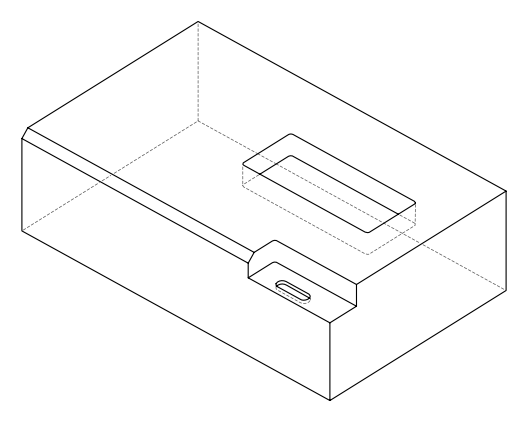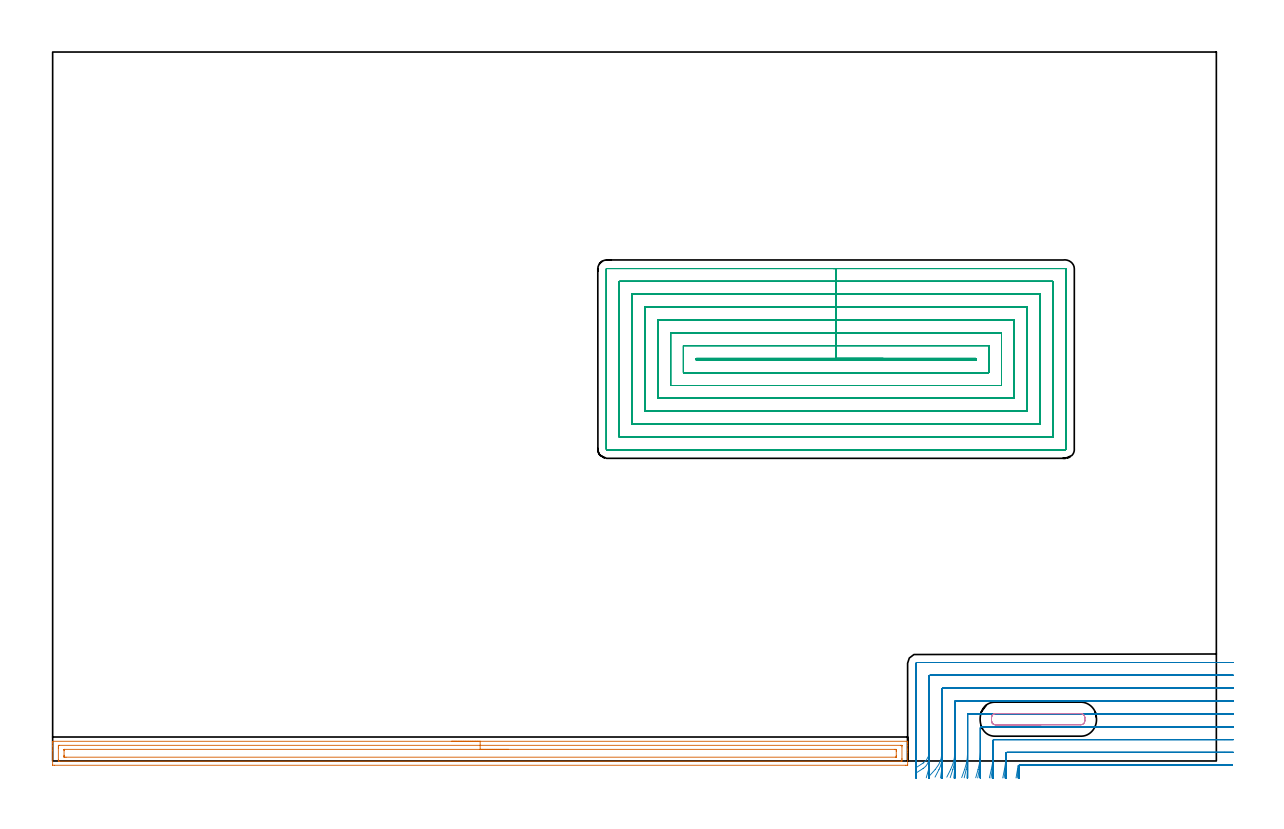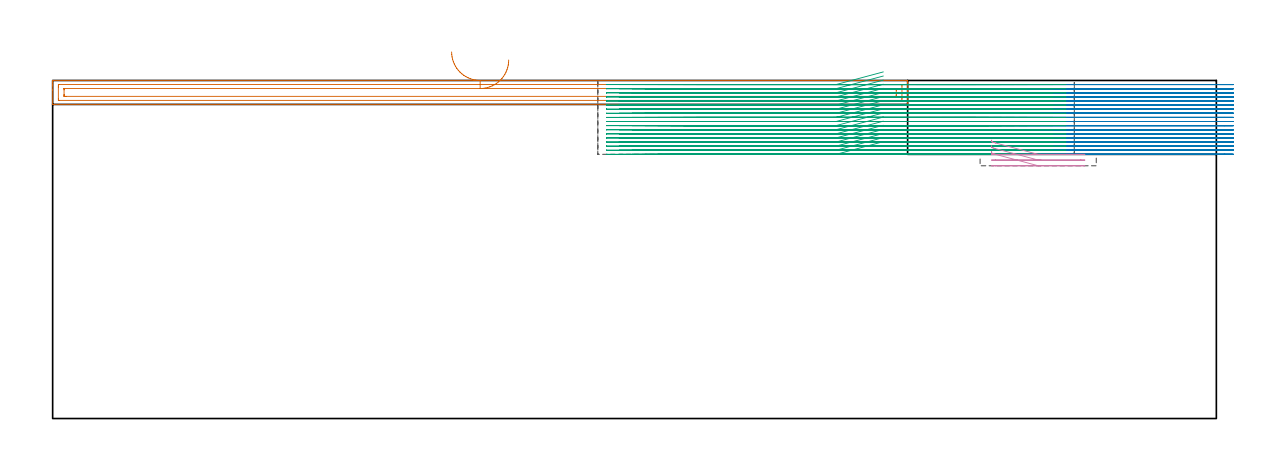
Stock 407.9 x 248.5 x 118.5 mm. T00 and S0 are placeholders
(PLAN: 4 operations, 2 tool changes, 145.3 min)
(1 AREA_MILL | FG_CHAMFER_SURFACE | UGT0205_001 | 7.43 min | 10754 mm3)
(2 MILL_CORNER_NOTCH_RECTANGULAR | CORNER_NOTCH_RECTANGULAR | NXT0201_008 | Follow Part, ap 1.5, ae 75% | 41.67 min | 104862 mm3)
(3 MILL_RECTANGULAR_POCKET | POCKET_RECTANGULAR_STRAIGHT | NXT0201_008 | Follow Part, ap 1.5, ae 75% | 95.49 min | 300422 mm3)
(4 MILL_RECTANGULAR_POCKET_1 | POCKET_RECTANGULAR_STRAIGHT_1 | UGT0201_126 | Follow Part, ap 2, ae 75% | 0.67 min | 1848 mm3)
(TOOL UGT0205_001 | Chamfer Mill 20 x 3 x 45 deg. | D20 FL50 Z2)
(TOOL NXT0201_008 | ENDMILL 6mm [2P460-0600-NA 1630] | D6 FL26 Z6)
(TOOL UGT0201_126 | Carbide End Mill 8.0 | D8 FL15 Z4)
(OP 1 AREA_MILL)
G17 G21 G94 G90
T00 M6
G54
G17 G0 G90 X139.85 Y6.9 S1061 M3
G43 Z128.5 H0
G94 G1 X139.888 Z127.628 F250.
X140.002 Z126.763
X140.191 Z125.912
X140.453 Z125.08
X140.787 Z124.274
X141.19 Z123.5
X141.659 Z122.764
X142.19 Z122.072
X142.779 Z121.429
X143.422 Z120.839
X144.114 Z120.308
X144.85 Z119.84
X145.624 Z119.437
X146.43 Z119.103
X147.262 Z118.841
X148.114 Z118.652
X148.978 Z118.538
X149.85 Z118.5
X299.526
X299.69 Y6.897 Z118.488
X299.694 Y6.833 Z118.425
X299.7 Y6.412 Z118.011
Y6.08 Z117.679
Y5.381 Z116.977
Y4.139 Z115.736
Y3.594 Z115.188
Y2.972 Z114.568
X299.699 Y-1.496 Z110.102
X299.698 Y-1.497 Z110.101
X299.079 Y-1.5 Z110.1
X0.621
X0.002 Y-1.497 Z110.101
X0.001 Y-1.496 Z110.102
X0. Y3.594 Z115.188
Y5.032 Z116.629
Y5.381 Z116.977
Y6.08 Z117.679
Y6.412 Z118.012
X0.007 Y6.833 Z118.425
X0.01 Y6.897 Z118.488
X0.175 Y6.9 Z118.5
X149.85
Y5.486 Z117.086
X297.292 Y5.485 Z117.085
X297.396 Y5.484 Z117.084
X297.603 Y5.479 Z117.079
X297.691 Y5.47 Z117.07
X297.695 Y5.44 Z117.04
X297.698 Y5.381 Z116.981
X297.7 Y4.973 Z116.573
Y0.912 Z112.512
X297.699 Y0.504 Z112.104
X297.693 Y0.019 Z111.619
X297.69 Y-0.077 Z111.523
X297.5 Y-0.083 Z111.517
X297.395 Y-0.085 Z111.515
X2.408
X2.304 Y-0.084 Z111.516
X2.097 Y-0.079 Z111.521
X2.009 Y-0.07 Z111.53
X2.005 Y-0.039 Z111.561
X2.002 Y0.019 Z111.619
X2. Y0.427 Z112.027
Y4.488 Z116.088
X2.001 Y4.896 Z116.496
X2.007 Y5.381 Z116.981
X2.01 Y5.477 Z117.077
X2.2 Y5.483 Z117.083
X2.305 Y5.485 Z117.085
X149.85 Y5.486 Z117.086
Y4.071 Z115.671
X295.027
X295.504 Y4.069 Z115.669
X295.662 Y4.066 Z115.666
X295.682 Y4.065 Z115.665
X295.69 Y4.024 Z115.624
X295.695 Y3.92 Z115.52
X295.698 Y3.789 Z115.389
X295.7 Y3.594 Z115.194
Y3.398 Z114.998
Y1.806 Z113.406
Y1.611 Z113.211
X295.697 Y1.415 Z113.015
X295.693 Y1.359 Z112.959
X295.689 Y1.334 Z112.934
X295.682 Y1.333 Z112.933
X295.624 Y1.33 Z112.93
X295.504 Y1.329 Z112.929
X4.673
X4.196 Y1.331 Z112.931
X4.038 Y1.334 Z112.934
X4.018 Y1.335 Z112.935
X4.01 Y1.376 Z112.976
X4.005 Y1.48 Z113.08
X4.002 Y1.611 Z113.211
X4. Y1.806 Z113.406
Y2.002 Z113.602
Y3.594 Z115.194
Y3.789 Z115.389
X4.004 Y3.985 Z115.585
X4.007 Y4.041 Z115.641
X4.011 Y4.066 Z115.666
X4.018 Y4.067 Z115.667
X4.076 Y4.07 Z115.67
X4.196 Y4.071 Z115.671
X149.85
X150.722 Z115.71
X151.587 Z115.823
X152.438 Z116.012
X153.27 Z116.275
X154.076 Z116.608
X154.85 Z117.011
X155.586 Z117.48
X156.278 Z118.011
X156.921 Z118.6
X157.51 Z119.244
X158.042 Z119.936
X158.51 Z120.671
X158.913 Z121.445
X159.247 Z122.251
X159.509 Z123.083
X159.698 Z123.935
X159.812 Z124.8
X159.85 Z125.671
G0 Z128.5
M5
M2
(OP 2 MILL_CORNER_NOTCH_RECTANGULAR)
G17 G21 G94 G90
T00 M6
G54
G17 G0 G90 X413.498 Y-1.5 S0 M3
G43 Z128.5 H1
Z117.061
G94 G1 X410.498 F250.
X338.669 F500.
G3 X338.376 Y-1.756 R0.3
G2 X338.186 Y-3. R36.
G1 X337.68 Y-5.957 F250.
G0 Z128.5
X413.9 Y3.
Z117.061
G1 X410.9
X334.494 F500.
G3 X334.198 Y2.707 R0.3
G2 X333.611 Y-3. R31.5
G1 X333.033 Y-5.944 F250.
G0 Z128.5
X413.9 Y7.5
Z117.061
G1 X410.9
X329.997 F500.
G3 X329.7 Y7.203 R0.3
G1 Y3.064
G2 X329.01 Y-3. R27.
G1 X328.337 Y-5.923 F250.
G0 Z128.5
X413.9 Y12.
Z117.061
G1 X410.9
X325.497 F500.
G3 X325.2 Y11.703 R0.3
G1 Y3.064
G2 X324.368 Y-3. R22.5
G1 X323.559 Y-5.889 F250.
G0 Z128.5
X413.9 Y16.5
Z117.061
G1 X410.9
X320.997 F500.
G3 X320.7 Y16.203 R0.3
G1 Y3.064
G2 X319.648 Y-3. R18.
G1 X318.637 Y-5.825 F250.
G0 Z128.5
X413.9 Y21.
Z117.061
G1 X410.9
X316.497 F500.
G3 X316.2 Y20.703 R0.3
G1 Y3.064
G2 X314.762 Y-3. R13.5
G1 X313.414 Y-5.68 F250.
G0 Z128.5
X413.9 Y25.5
Z117.061
G1 X410.9
X311.997 F500.
G3 X311.7 Y25.203 R0.3
G1 Y3.064
G2 X309.351 Y-3. R9.
G1 X307.33 Y-5.217 F250.
G0 Z128.5
X413.9 Y30.
Z117.061
G1 X410.9
X307.497 F500.
G3 X307.2 Y29.703 R0.3
G1 Y3.064
G2 X305.143 Y-0.715 R4.5
G1 X302.624 Y-2.344 F250.
G0 Z128.5
X413.9 Y34.5
Z117.061
G1 X410.9
X302.997 F500.
G3 X302.7 Y34.203 R0.3
G1 Y3.064
Y0.064 F250.
G0 Z128.5
X413.498 Y-1.5
Z115.622
G1 X410.498
X338.875 F500.
G3 X338.58 Y-1.772 R0.3
G2 X338.458 Y-3. R36.
G1 X338.11 Y-5.98 F250.
G0 Z128.5
X413.9 Y3.
Z115.622
G1 X410.9
X334.496 F500.
G3 X334.2 Y2.704 R0.3
G1 Y1.168
G2 X333.923 Y-3. R31.5
G1 X333.526 Y-5.974 F250.
G0 Z128.5
X413.9 Y7.5
Z115.622
G1 X410.9
X329.997 F500.
G3 X329.7 Y7.203 R0.3
G1 Y1.168
G2 X329.376 Y-3. R27.
G1 X328.913 Y-5.964 F250.
G0 Z128.5
X413.9 Y12.
Z115.622
G1 X410.9
X325.497 F500.
G3 X325.2 Y11.703 R0.3
G1 Y1.168
G2 X324.811 Y-3. R22.5
G1 X324.255 Y-5.948 F250.
G0 Z128.5
X413.9 Y16.5
Z115.622
G1 X410.9
X320.997 F500.
G3 X320.7 Y16.203 R0.3
G1 Y1.168
G2 X320.211 Y-3. R18.
G1 X319.516 Y-5.918 F250.
G0 Z128.5
X413.9 Y21.
Z115.622
G1 X410.9
X316.497 F500.
G3 X316.2 Y20.703 R0.3
G1 Y1.168
G2 X315.54 Y-3. R13.5
G1 X314.614 Y-5.853 F250.
G0 Z128.5
X413.9 Y25.5
Z115.622
G1 X410.9
X311.997 F500.
G3 X311.7 Y25.203 R0.3
G1 Y1.168
G2 X310.676 Y-3. R9.
G1 X309.287 Y-5.659 F250.
G0 Z128.5
X413.9 Y30.
Z115.622
G1 X410.9
X307.497 F500.
G3 X307.2 Y29.703 R0.3
G1 Y1.168
G2 X305.13 Y-2.619 R4.5
G1 X302.606 Y-4.239 F250.
G0 Z128.5
X413.9 Y34.5
Z115.622
G1 X410.9
X302.997 F500.
G3 X302.7 Y34.203 R0.3
G1 Y1.168
Y-1.832 F250.
G0 Z128.5
X413.498 Y-1.5
Z114.183
G1 X410.498
X338.996 F500.
G3 X338.7 Y-1.796 R0.3
G2 X338.679 Y-3. R36.
G1 X338.578 Y-5.998 F250.
G0 Z128.5
X413.9 Y3.
Z114.183
G1 X410.9
X334.497 F500.
G3 X334.2 Y2.703 R0.3
G1 Y-1.794
G2 X334.176 Y-3. R31.5
G1 X334.06 Y-5.998 F250.
G0 Z128.5
X413.9 Y7.5
Z114.183
G1 X410.9
X329.997 F500.
G3 X329.7 Y7.203 R0.3
G1 Y-1.779
G2 X329.672 Y-3. R27.
G1 X329.537 Y-5.997 F250.
G0 Z128.5
X413.9 Y12.
Z114.183
G1 X410.9
X325.497 F500.
G3 X325.2 Y11.703 R0.3
G1 Y-1.779
G2 X325.167 Y-3. R22.5
G1 X325.004 Y-5.996 F250.
G0 Z128.5
X413.9 Y16.5
Z114.183
G1 X410.9
X320.997 F500.
G3 X320.7 Y16.203 R0.3
G1 Y-1.779
G2 X320.659 Y-3. R18.
G1 X320.455 Y-5.993 F250.
G0 Z128.5
X413.9 Y21.
Z114.183
G1 X410.9
X316.497 F500.
G3 X316.2 Y20.703 R0.3
G1 Y-1.779
G2 X316.145 Y-3. R13.5
G1 X315.873 Y-5.988 F250.
G0 Z128.5
X413.9 Y25.5
Z114.183
G1 X410.9
X311.997 F500.
G3 X311.7 Y25.203 R0.3
G1 Y-1.779
G2 X311.617 Y-3. R9.
G1 X311.21 Y-5.972 F250.
G0 Z128.5
X413.9 Y30.
Z114.183
G1 X410.9
X307.497 F500.
G3 X307.2 Y29.703 R0.3
G1 Y-1.779
G2 X307.031 Y-3. R4.5
G1 X306.217 Y-5.887 F250.
G0 Z128.5
X413.9 Y34.5
Z114.183
G1 X410.9
X302.997 F500.
G3 X302.7 Y34.203 R0.3
G1 Y-1.779
Y-4.779 F250.
G0 Z128.5
X413.498 Y-1.5
Z112.744
G1 X410.498
X338.996 F500.
G3 X338.7 Y-1.796 R0.3
G1 Y-2.867
Y-3.
X338.689 Y-6. F250.
G0 Z128.5
X413.9 Y3.
Z112.744
G1 X410.9
X334.497 F500.
G3 X334.2 Y2.703 R0.3
G1 Y-2.867
Y-3.
X334.187 Y-6. F250.
G0 Z128.5
X413.9 Y7.5
Z112.744
G1 X410.9
X329.997 F500.
G3 X329.7 Y7.203 R0.3
G1 Y-2.867
Y-3.
X329.685 Y-6. F250.
G0 Z128.5
X413.9 Y12.
Z112.744
G1 X410.9
X325.497 F500.
G3 X325.2 Y11.703 R0.3
G1 Y-2.867
Y-3.
X325.182 Y-6. F250.
G0 Z128.5
X413.9 Y16.5
Z112.744
G1 X410.9
X320.997 F500.
G3 X320.7 Y16.203 R0.3
G1 Y-2.867
Y-3.
X320.677 Y-6. F250.
G0 Z128.5
X413.9 Y21.
Z112.744
G1 X410.9
X316.497 F500.
G3 X316.2 Y20.703 R0.3
G1 Y-2.867
X316.199 Y-3.
X316.17 Y-6. F250.
G0 Z128.5
X413.9 Y25.5
Z112.744
G1 X410.9
X311.997 F500.
G3 X311.7 Y25.203 R0.3
G1 Y-2.867
X311.699 Y-3.
X311.655 Y-6. F250.
G0 Z128.5
X413.9 Y30.
Z112.744
G1 X410.9
X307.497 F500.
G3 X307.2 Y29.703 R0.3
G1 Y-2.867
X307.198 Y-3.
X307.11 Y-5.999 F250.
G0 Z128.5
X413.9 Y34.5
Z112.744
G1 X410.9
X302.997 F500.
G3 X302.7 Y34.203 R0.3
G1 Y-2.867
Y-5.867 F250.
G0 Z128.5
X413.498 Y-1.5
Z111.305
G1 X410.498
X338.996 F500.
G3 X338.7 Y-1.796 R0.3
G1 Y-3.
Y-6. F250.
G0 Z128.5
X413.9 Y3.
Z111.305
G1 X410.9
X334.496 F500.
G3 X334.2 Y2.704 R0.3
G1 Y-3.
Y-6. F250.
G0 Z128.5
X413.9 Y7.5
Z111.305
G1 X410.9
X329.997 F500.
G3 X329.7 Y7.203 R0.3
G1 Y-3.
Y-6. F250.
G0 Z128.5
X413.9 Y12.
Z111.305
G1 X410.9
X325.497 F500.
G3 X325.2 Y11.703 R0.3
G1 Y-3.
Y-6. F250.
G0 Z128.5
X413.9 Y16.5
Z111.305
G1 X410.9
X320.997 F500.
G3 X320.7 Y16.203 R0.3
G1 Y-3.
Y-6. F250.
G0 Z128.5
X413.9 Y21.
Z111.305
G1 X410.9
X316.497 F500.
G3 X316.2 Y20.703 R0.3
G1 Y-3.
Y-6. F250.
G0 Z128.5
X413.9 Y25.5
Z111.305
G1 X410.9
X311.997 F500.
G3 X311.7 Y25.203 R0.3
G1 Y-3.
Y-6. F250.
G0 Z128.5
X413.9 Y30.
Z111.305
G1 X410.9
X307.497 F500.
G3 X307.2 Y29.703 R0.3
G1 Y-3.
Y-6. F250.
G0 Z128.5
X413.9 Y34.5
Z111.305
G1 X410.9
X302.997 F500.
G3 X302.7 Y34.203 R0.3
G1 Y-3.
Y-6. F250.
G0 Z128.5
X413.498 Y-1.5
Z109.867
G1 X410.498
X338.996 F500.
G3 X338.7 Y-1.796 R0.3
G1 Y-3.
Y-6. F250.
G0 Z128.5
X413.9 Y3.
Z109.867
G1 X410.9
X334.497 F500.
G3 X334.2 Y2.703 R0.3
G1 Y-3.
Y-6. F250.
G0 Z128.5
X413.9 Y7.5
Z109.867
G1 X410.9
X329.997 F500.
G3 X329.7 Y7.203 R0.3
G1 Y-3.
Y-6. F250.
G0 Z128.5
X413.9 Y12.
Z109.867
G1 X410.9
X325.497 F500.
G3 X325.2 Y11.703 R0.3
G1 Y-3.
Y-6. F250.
G0 Z128.5
X413.9 Y16.5
Z109.867
G1 X410.9
X320.997 F500.
G3 X320.7 Y16.203 R0.3
G1 Y-3.
Y-6. F250.
G0 Z128.5
X413.9 Y21.
Z109.867
G1 X410.9
X316.497 F500.
G3 X316.2 Y20.703 R0.3
G1 Y-3.
Y-6. F250.
G0 Z128.5
X413.9 Y25.5
Z109.867
G1 X410.9
X311.997 F500.
G3 X311.7 Y25.203 R0.3
G1 Y-3.
Y-6. F250.
G0 Z128.5
X413.9 Y30.
Z109.867
G1 X410.9
X307.497 F500.
G3 X307.2 Y29.703 R0.3
G1 Y-3.
Y-6. F250.
G0 Z128.5
X413.9 Y34.5
Z109.867
G1 X410.9
X302.997 F500.
G3 X302.7 Y34.203 R0.3
G1 Y-3.
Y-6. F250.
G0 Z128.5
X413.498 Y-1.5
Z108.428
G1 X410.498
X338.996 F500.
G3 X338.7 Y-1.796 R0.3
G1 Y-3.
Y-6. F250.
G0 Z128.5
X413.9 Y3.
Z108.428
G1 X410.9
X334.497 F500.
G3 X334.2 Y2.703 R0.3
G1 Y-3.
Y-6. F250.
G0 Z128.5
X413.9 Y7.5
Z108.428
G1 X410.9
X329.997 F500.
G3 X329.7 Y7.203 R0.3
G1 Y-3.
Y-6. F250.
G0 Z128.5
X413.9 Y12.
Z108.428
G1 X410.9
X325.497 F500.
G3 X325.2 Y11.703 R0.3
G1 Y-3.
Y-6. F250.
G0 Z128.5
X413.9 Y16.5
Z108.428
G1 X410.9
X320.997 F500.
G3 X320.7 Y16.203 R0.3
G1 Y-3.
Y-6. F250.
G0 Z128.5
X413.9 Y21.
Z108.428
G1 X410.9
X316.497 F500.
G3 X316.2 Y20.703 R0.3
G1 Y-3.
Y-6. F250.
G0 Z128.5
X413.9 Y25.5
Z108.428
G1 X410.9
X311.997 F500.
G3 X311.7 Y25.203 R0.3
G1 Y-3.
Y-6. F250.
G0 Z128.5
X413.9 Y30.
Z108.428
G1 X410.9
X307.497 F500.
G3 X307.2 Y29.703 R0.3
G1 Y-3.
Y-6. F250.
G0 Z128.5
X413.9 Y34.5
Z108.428
G1 X410.9
X302.997 F500.
G3 X302.7 Y34.203 R0.3
G1 Y-3.
Y-6. F250.
G0 Z128.5
X413.498 Y-1.5
Z106.989
G1 X410.498
X338.996 F500.
G3 X338.7 Y-1.796 R0.3
G1 Y-3.
Y-6. F250.
G0 Z128.5
X413.9 Y3.
Z106.989
G1 X410.9
X334.497 F500.
G3 X334.2 Y2.703 R0.3
G1 Y-3.
Y-6. F250.
G0 Z128.5
X413.9 Y7.5
Z106.989
G1 X410.9
X329.997 F500.
G3 X329.7 Y7.203 R0.3
G1 Y-3.
Y-6. F250.
G0 Z128.5
X413.9 Y12.
Z106.989
G1 X410.9
X325.497 F500.
G3 X325.2 Y11.703 R0.3
G1 Y-3.
Y-6. F250.
G0 Z128.5
X413.9 Y16.5
Z106.989
G1 X410.9
X320.997 F500.
G3 X320.7 Y16.203 R0.3
G1 Y-3.
Y-6. F250.
G0 Z128.5
X413.9 Y21.
Z106.989
G1 X410.9
X316.497 F500.
G3 X316.2 Y20.703 R0.3
G1 Y-3.
Y-6. F250.
G0 Z128.5
X413.9 Y25.5
Z106.989
G1 X410.9
X311.997 F500.
G3 X311.7 Y25.203 R0.3
G1 Y-3.
Y-6. F250.
G0 Z128.5
X413.9 Y30.
Z106.989
G1 X410.9
X307.497 F500.
G3 X307.2 Y29.703 R0.3
G1 Y-3.
Y-6. F250.
G0 Z128.5
X413.9 Y34.5
Z106.989
G1 X410.9
X302.997 F500.
G3 X302.7 Y34.203 R0.3
G1 Y-3.
Y-6. F250.
G0 Z128.5
X413.498 Y-1.5
Z105.55
G1 X410.498
X338.996 F500.
G3 X338.7 Y-1.796 R0.3
G1 Y-3.
Y-6. F250.
G0 Z128.5
X413.9 Y3.
Z105.55
G1 X410.9
X334.497 F500.
G3 X334.2 Y2.703 R0.3
G1 Y-3.
Y-6. F250.
G0 Z128.5
X413.9 Y7.5
Z105.55
G1 X410.9
X329.997 F500.
G3 X329.7 Y7.203 R0.3
G1 Y-3.
Y-6. F250.
G0 Z128.5
X413.9 Y12.
Z105.55
G1 X410.9
X325.497 F500.
G3 X325.2 Y11.703 R0.3
G1 Y-3.
Y-6. F250.
G0 Z128.5
X413.9 Y16.5
Z105.55
G1 X410.9
X320.997 F500.
G3 X320.7 Y16.203 R0.3
G1 Y-3.
Y-6. F250.
G0 Z128.5
X413.9 Y21.
Z105.55
G1 X410.9
X316.497 F500.
G3 X316.2 Y20.703 R0.3
G1 Y-3.
Y-6. F250.
G0 Z128.5
X413.9 Y25.5
Z105.55
G1 X410.9
X311.997 F500.
G3 X311.7 Y25.203 R0.3
G1 Y-3.
Y-6. F250.
G0 Z128.5
X413.9 Y30.
Z105.55
G1 X410.9
X307.497 F500.
G3 X307.2 Y29.703 R0.3
G1 Y-3.
Y-6. F250.
G0 Z128.5
X413.9 Y34.5
Z105.55
G1 X410.9
X302.997 F500.
G3 X302.7 Y34.203 R0.3
G1 Y-3.
Y-6. F250.
G0 Z128.5
X413.498 Y-1.5
Z104.111
G1 X410.498
X338.996 F500.
G3 X338.7 Y-1.796 R0.3
G1 Y-3.
Y-6. F250.
G0 Z128.5
X413.9 Y3.
Z104.111
G1 X410.9
X334.497 F500.
G3 X334.2 Y2.703 R0.3
G1 Y-3.
Y-6. F250.
G0 Z128.5
X413.9 Y7.5
Z104.111
G1 X410.9
X329.997 F500.
G3 X329.7 Y7.203 R0.3
G1 Y-3.
Y-6. F250.
G0 Z128.5
X413.9 Y12.
Z104.111
G1 X410.9
X325.497 F500.
G3 X325.2 Y11.703 R0.3
G1 Y-3.
Y-6. F250.
G0 Z128.5
X413.9 Y16.5
Z104.111
G1 X410.9
X320.997 F500.
G3 X320.7 Y16.203 R0.3
G1 Y-3.
Y-6. F250.
G0 Z128.5
X413.9 Y21.
Z104.111
G1 X410.9
X316.497 F500.
G3 X316.2 Y20.703 R0.3
G1 Y-3.
Y-6. F250.
G0 Z128.5
X413.9 Y25.5
Z104.111
G1 X410.9
X311.997 F500.
G3 X311.7 Y25.203 R0.3
G1 Y-3.
Y-6. F250.
G0 Z128.5
X413.9 Y30.
Z104.111
G1 X410.9
X307.497 F500.
G3 X307.2 Y29.703 R0.3
G1 Y-3.
Y-6. F250.
G0 Z128.5
X413.9 Y34.5
Z104.111
G1 X410.9
X302.997 F500.
G3 X302.7 Y34.203 R0.3
G1 Y-3.
Y-6. F250.
G0 Z128.5
X413.498 Y-1.5
Z102.672
G1 X410.498
X338.996 F500.
G3 X338.7 Y-1.796 R0.3
G1 Y-3.
Y-6. F250.
G0 Z128.5
X413.9 Y3.
Z102.672
G1 X410.9
X334.497 F500.
G3 X334.2 Y2.703 R0.3
G1 Y-3.
Y-6. F250.
G0 Z128.5
X413.9 Y7.5
Z102.672
G1 X410.9
X329.997 F500.
G3 X329.7 Y7.203 R0.3
G1 Y-3.
Y-6. F250.
G0 Z128.5
X413.9 Y12.
Z102.672
G1 X410.9
X325.497 F500.
G3 X325.2 Y11.703 R0.3
G1 Y-3.
Y-6. F250.
G0 Z128.5
X413.9 Y16.5
Z102.672
G1 X410.9
X320.997 F500.
G3 X320.7 Y16.203 R0.3
G1 Y-3.
Y-6. F250.
G0 Z128.5
X413.9 Y21.
Z102.672
G1 X410.9
X316.497 F500.
G3 X316.2 Y20.703 R0.3
G1 Y-3.
Y-6. F250.
G0 Z128.5
X413.9 Y25.5
Z102.672
G1 X410.9
X311.997 F500.
G3 X311.7 Y25.203 R0.3
G1 Y-3.
Y-6. F250.
G0 Z128.5
X413.9 Y30.
Z102.672
G1 X410.9
X307.497 F500.
G3 X307.2 Y29.703 R0.3
G1 Y-3.
Y-6. F250.
G0 Z128.5
X413.9 Y34.5
Z102.672
G1 X410.9
X302.997 F500.
G3 X302.7 Y34.203 R0.3
G1 Y-3.
Y-6. F250.
G0 Z128.5
X413.498 Y-1.5
Z101.233
G1 X410.498
X338.996 F500.
G3 X338.7 Y-1.796 R0.3
G1 Y-3.
Y-6. F250.
G0 Z128.5
X413.9 Y3.
Z101.233
G1 X410.9
X334.497 F500.
G3 X334.2 Y2.703 R0.3
G1 Y-3.
Y-6. F250.
G0 Z128.5
X413.9 Y7.5
Z101.233
G1 X410.9
X329.997 F500.
G3 X329.7 Y7.203 R0.3
G1 Y-3.
Y-6. F250.
G0 Z128.5
X413.9 Y12.
Z101.233
G1 X410.9
X325.497 F500.
G3 X325.2 Y11.703 R0.3
G1 Y-3.
Y-6. F250.
G0 Z128.5
X413.9 Y16.5
Z101.233
G1 X410.9
X320.997 F500.
G3 X320.7 Y16.203 R0.3
G1 Y-3.
Y-6. F250.
G0 Z128.5
X413.9 Y21.
Z101.233
G1 X410.9
X316.497 F500.
G3 X316.2 Y20.703 R0.3
G1 Y-3.
Y-6. F250.
G0 Z128.5
X413.9 Y25.5
Z101.233
G1 X410.9
X311.997 F500.
G3 X311.7 Y25.203 R0.3
G1 Y-3.
Y-6. F250.
G0 Z128.5
X413.9 Y30.
Z101.233
G1 X410.9
X307.497 F500.
G3 X307.2 Y29.703 R0.3
G1 Y-3.
Y-6. F250.
G0 Z128.5
X413.9 Y34.5
Z101.233
G1 X410.9
X302.997 F500.
G3 X302.7 Y34.203 R0.3
G1 Y-3.
Y-6. F250.
G0 Z128.5
X413.498 Y-1.5
Z99.794
G1 X410.498
X338.996 F500.
G3 X338.7 Y-1.796 R0.3
G1 Y-3.
Y-6. F250.
G0 Z128.5
X413.9 Y3.
Z99.794
G1 X410.9
X334.497 F500.
G3 X334.2 Y2.703 R0.3
G1 Y-3.
Y-6. F250.
G0 Z128.5
X413.9 Y7.5
Z99.794
G1 X410.9
X329.997 F500.
G3 X329.7 Y7.203 R0.3
G1 Y-3.
Y-6. F250.
G0 Z128.5
X413.9 Y12.
Z99.794
G1 X410.9
X325.497 F500.
G3 X325.2 Y11.703 R0.3
G1 Y-3.
Y-6. F250.
G0 Z128.5
X413.9 Y16.5
Z99.794
G1 X410.9
X320.997 F500.
G3 X320.7 Y16.203 R0.3
G1 Y-3.
Y-6. F250.
G0 Z128.5
X413.9 Y21.
Z99.794
G1 X410.9
X316.497 F500.
G3 X316.2 Y20.703 R0.3
G1 Y-3.
Y-6. F250.
G0 Z128.5
X413.9 Y25.5
Z99.794
G1 X410.9
X311.997 F500.
G3 X311.7 Y25.203 R0.3
G1 Y-3.
Y-6. F250.
G0 Z128.5
X413.9 Y30.
Z99.794
G1 X410.9
X307.497 F500.
G3 X307.2 Y29.703 R0.3
G1 Y-3.
Y-6. F250.
G0 Z128.5
X413.9 Y34.5
Z99.794
G1 X410.9
X302.997 F500.
G3 X302.7 Y34.203 R0.3
G1 Y-3.
Y-6. F250.
G0 Z128.5
X413.498 Y-1.5
Z98.356
G1 X410.498
X338.996 F500.
G3 X338.7 Y-1.796 R0.3
G1 Y-3.
Y-6. F250.
G0 Z128.5
X413.9 Y3.
Z98.356
G1 X410.9
X334.497 F500.
G3 X334.2 Y2.703 R0.3
G1 Y-3.
Y-6. F250.
G0 Z128.5
X413.9 Y7.5
Z98.356
G1 X410.9
X329.997 F500.
G3 X329.7 Y7.203 R0.3
G1 Y-3.
Y-6. F250.
G0 Z128.5
X413.9 Y12.
Z98.356
G1 X410.9
X325.497 F500.
G3 X325.2 Y11.703 R0.3
G1 Y-3.
Y-6. F250.
G0 Z128.5
X413.9 Y16.5
Z98.356
G1 X410.9
X320.997 F500.
G3 X320.7 Y16.203 R0.3
G1 Y-3.
Y-6. F250.
G0 Z128.5
X413.9 Y21.
Z98.356
G1 X410.9
X316.497 F500.
G3 X316.2 Y20.703 R0.3
G1 Y-3.
Y-6. F250.
G0 Z128.5
X413.9 Y25.5
Z98.356
G1 X410.9
X311.997 F500.
G3 X311.7 Y25.203 R0.3
G1 Y-3.
Y-6. F250.
G0 Z128.5
X413.9 Y30.
Z98.356
G1 X410.9
X307.497 F500.
G3 X307.2 Y29.703 R0.3
G1 Y-3.
Y-6. F250.
G0 Z128.5
X413.9 Y34.5
Z98.356
G1 X410.9
X302.997 F500.
G3 X302.7 Y34.203 R0.3
G1 Y-3.
Y-6. F250.
G0 Z128.5
X413.498 Y-1.5
Z96.917
G1 X410.498
X338.996 F500.
G3 X338.7 Y-1.796 R0.3
G1 Y-3.
Y-6. F250.
G0 Z128.5
X413.9 Y3.
Z96.917
G1 X410.9
X334.497 F500.
G3 X334.2 Y2.703 R0.3
G1 Y-3.
Y-6. F250.
G0 Z128.5
X413.9 Y7.5
Z96.917
G1 X410.9
X329.997 F500.
G3 X329.7 Y7.203 R0.3
G1 Y-3.
Y-6. F250.
G0 Z128.5
X413.9 Y12.
Z96.917
G1 X410.9
X325.497 F500.
G3 X325.2 Y11.703 R0.3
G1 Y-3.
Y-6. F250.
G0 Z128.5
X413.9 Y16.5
Z96.917
G1 X410.9
X320.997 F500.
G3 X320.7 Y16.203 R0.3
G1 Y-3.
Y-6. F250.
G0 Z128.5
X413.9 Y21.
Z96.917
G1 X410.9
X316.497 F500.
G3 X316.2 Y20.703 R0.3
G1 Y-3.
Y-6. F250.
G0 Z128.5
X413.9 Y25.5
Z96.917
G1 X410.9
X311.997 F500.
G3 X311.7 Y25.203 R0.3
G1 Y-3.
Y-6. F250.
G0 Z128.5
X413.9 Y30.
Z96.917
G1 X410.9
X307.497 F500.
G3 X307.2 Y29.703 R0.3
G1 Y-3.
Y-6. F250.
G0 Z128.5
X413.9 Y34.5
Z96.917
G1 X410.9
X302.997 F500.
G3 X302.7 Y34.203 R0.3
G1 Y-3.
Y-6. F250.
G0 Z128.5
X413.498 Y-1.5
Z95.478
G1 X410.498
X338.996 F500.
G3 X338.7 Y-1.796 R0.3
G1 Y-3.
Y-6. F250.
G0 Z128.5
X413.9 Y3.
Z95.478
G1 X410.9
X334.497 F500.
G3 X334.2 Y2.703 R0.3
G1 Y-3.
Y-6. F250.
G0 Z128.5
X413.9 Y7.5
Z95.478
G1 X410.9
X329.997 F500.
G3 X329.7 Y7.203 R0.3
G1 Y-3.
Y-6. F250.
G0 Z128.5
X413.9 Y12.
Z95.478
G1 X410.9
X325.497 F500.
G3 X325.2 Y11.703 R0.3
G1 Y-3.
Y-6. F250.
G0 Z128.5
X413.9 Y16.5
Z95.478
G1 X410.9
X320.997 F500.
G3 X320.7 Y16.203 R0.3
G1 Y-3.
Y-6. F250.
G0 Z128.5
X413.9 Y21.
Z95.478
G1 X410.9
X316.497 F500.
G3 X316.2 Y20.703 R0.3
G1 Y-3.
Y-6. F250.
G0 Z128.5
X413.9 Y25.5
Z95.478
G1 X410.9
X311.997 F500.
G3 X311.7 Y25.203 R0.3
G1 Y-3.
Y-6. F250.
G0 Z128.5
X413.9 Y30.
Z95.478
G1 X410.9
X307.497 F500.
G3 X307.2 Y29.703 R0.3
G1 Y-3.
Y-6. F250.
G0 Z128.5
X413.9 Y34.5
Z95.478
G1 X410.9
X302.997 F500.
G3 X302.7 Y34.203 R0.3
G1 Y-3.
Y-6. F250.
G0 Z128.5
X413.498 Y-1.5
Z94.039
G1 X410.498
X338.996 F500.
G3 X338.7 Y-1.796 R0.3
G1 Y-3.
Y-6. F250.
G0 Z128.5
X413.9 Y3.
Z94.039
G1 X410.9
X334.497 F500.
G3 X334.2 Y2.703 R0.3
G1 Y-3.
Y-6. F250.
G0 Z128.5
X413.9 Y7.5
Z94.039
G1 X410.9
X329.997 F500.
G3 X329.7 Y7.203 R0.3
G1 Y-3.
Y-6. F250.
G0 Z128.5
X413.9 Y12.
Z94.039
G1 X410.9
X325.497 F500.
G3 X325.2 Y11.703 R0.3
G1 Y-3.
Y-6. F250.
G0 Z128.5
X413.9 Y16.5
Z94.039
G1 X410.9
X320.997 F500.
G3 X320.7 Y16.203 R0.3
G1 Y-3.
Y-6. F250.
G0 Z128.5
X413.9 Y21.
Z94.039
G1 X410.9
X316.497 F500.
G3 X316.2 Y20.703 R0.3
G1 Y-3.
Y-6. F250.
G0 Z128.5
X413.9 Y25.5
Z94.039
G1 X410.9
X311.997 F500.
G3 X311.7 Y25.203 R0.3
G1 Y-3.
Y-6. F250.
G0 Z128.5
X413.9 Y30.
Z94.039
G1 X410.9
X307.497 F500.
G3 X307.2 Y29.703 R0.3
G1 Y-3.
Y-6. F250.
G0 Z128.5
X413.9 Y34.5
Z94.039
G1 X410.9
X302.997 F500.
G3 X302.7 Y34.203 R0.3
G1 Y-3.
Y-6. F250.
G0 Z128.5
X413.498 Y-1.5
Z92.6
G1 X410.498
X338.996 F500.
G3 X338.7 Y-1.796 R0.3
G1 Y-3.
Y-6. F250.
G0 Z128.5
X413.9 Y3.
Z92.6
G1 X410.9
X334.497 F500.
G3 X334.2 Y2.703 R0.3
G1 Y-3.
Y-6. F250.
G0 Z128.5
X413.9 Y7.5
Z92.6
G1 X410.9
X329.997 F500.
G3 X329.7 Y7.203 R0.3
G1 Y-3.
Y-6. F250.
G0 Z128.5
X413.9 Y12.
Z92.6
G1 X410.9
X325.497 F500.
G3 X325.2 Y11.703 R0.3
G1 Y-3.
Y-6. F250.
G0 Z128.5
X413.9 Y16.5
Z92.6
G1 X410.9
X320.997 F500.
G3 X320.7 Y16.203 R0.3
G1 Y-3.
Y-6. F250.
G0 Z128.5
X413.9 Y21.
Z92.6
G1 X410.9
X316.497 F500.
G3 X316.2 Y20.703 R0.3
G1 Y-3.
Y-6. F250.
G0 Z128.5
X413.9 Y25.5
Z92.6
G1 X410.9
X311.997 F500.
G3 X311.7 Y25.203 R0.3
G1 Y-3.
Y-6. F250.
G0 Z128.5
X413.9 Y30.
Z92.6
G1 X410.9
X307.497 F500.
G3 X307.2 Y29.703 R0.3
G1 Y-3.
Y-6. F250.
G0 Z128.5
X413.9 Y34.5
Z92.6
G1 X410.9
X302.997 F500.
G3 X302.7 Y34.203 R0.3
G1 Y-3.
Y-6. F250.
G0 Z128.5
M5
M2
(OP 3 MILL_RECTANGULAR_POCKET)
G17 G21 G94 G90
T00 M6
G54
G17 G0 G90 X291.166 Y141.1 S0 M3
G43 Z128.5 H1
Z121.5
G94 G1 X274.6 Z117.061 F250.
X225.6 F500.
Y140.6
X323.6
Y141.1
X274.6
Y145.6
X221.1
Y136.1
X328.1
Y145.6
X274.6
Y150.1
X216.6
Y131.6
X332.6
Y150.1
X274.6
Y154.6
X212.1
Y127.1
X337.1
Y154.6
X274.6
Y159.1
X207.6
Y122.6
X341.6
Y159.1
X274.6
Y163.6
X203.1
Y118.1
X346.1
Y163.6
X274.6
Y168.1
X198.6
Y113.6
X350.6
Y168.1
X274.6
Y172.6
X194.2
X194.145 Y172.595
X194.105 Y172.555
X194.1 Y172.5
Y109.2
X194.105 Y109.145
X194.145 Y109.105
X194.2 Y109.1
X355.
X355.055 Y109.105
X355.095 Y109.145
X355.1 Y109.2
Y172.5
X355.095 Y172.555
X355.055 Y172.595
X355. Y172.6
X274.6
X273.6
G0 X291.166 Y141.1 Z120.061
G1 X274.6 Z115.622 F250.
X225.6 F500.
Y140.6
X323.6
Y141.1
X274.6
Y145.6
X221.1
Y136.1
X328.1
Y145.6
X274.6
Y150.1
X216.6
Y131.6
X332.6
Y150.1
X274.6
Y154.6
X212.1
Y127.1
X337.1
Y154.6
X274.6
Y159.1
X207.6
Y122.6
X341.6
Y159.1
X274.6
Y163.6
X203.1
Y118.1
X346.1
Y163.6
X274.6
Y168.1
X198.6
Y113.6
X350.6
Y168.1
X274.6
Y172.6
X194.2
X194.145 Y172.595
X194.105 Y172.555
X194.1 Y172.5
Y109.2
X194.105 Y109.145
X194.145 Y109.105
X194.2 Y109.1
X355.
X355.055 Y109.105
X355.095 Y109.145
X355.1 Y109.2
Y172.5
X355.095 Y172.555
X355.055 Y172.595
X355. Y172.6
X274.6
X273.6
G0 X291.166 Y141.1 Z118.622
G1 X274.6 Z114.183 F250.
X225.6 F500.
Y140.6
X323.6
Y141.1
X274.6
Y145.6
X221.1
Y136.1
X328.1
Y145.6
X274.6
Y150.1
X216.6
Y131.6
X332.6
Y150.1
X274.6
Y154.6
X212.1
Y127.1
X337.1
Y154.6
X274.6
Y159.1
X207.6
Y122.6
X341.6
Y159.1
X274.6
Y163.6
X203.1
Y118.1
X346.1
Y163.6
X274.6
Y168.1
X198.6
Y113.6
X350.6
Y168.1
X274.6
Y172.6
X194.2
X194.145 Y172.595
X194.105 Y172.555
X194.1 Y172.5
Y109.2
X194.105 Y109.145
X194.145 Y109.105
X194.2 Y109.1
X355.
X355.055 Y109.105
X355.095 Y109.145
X355.1 Y109.2
Y172.5
X355.095 Y172.555
X355.055 Y172.595
X355. Y172.6
X274.6
X273.6
G0 X291.166 Y141.1 Z117.183
G1 X274.6 Z112.744 F250.
X225.6 F500.
Y140.6
X323.6
Y141.1
X274.6
Y145.6
X221.1
Y136.1
X328.1
Y145.6
X274.6
Y150.1
X216.6
Y131.6
X332.6
Y150.1
X274.6
Y154.6
X212.1
Y127.1
X337.1
Y154.6
X274.6
Y159.1
X207.6
Y122.6
X341.6
Y159.1
X274.6
Y163.6
X203.1
Y118.1
X346.1
Y163.6
X274.6
Y168.1
X198.6
Y113.6
X350.6
Y168.1
X274.6
Y172.6
X194.2
X194.145 Y172.595
X194.105 Y172.555
X194.1 Y172.5
Y109.2
X194.105 Y109.145
X194.145 Y109.105
X194.2 Y109.1
X355.
X355.055 Y109.105
X355.095 Y109.145
X355.1 Y109.2
Y172.5
X355.095 Y172.555
X355.055 Y172.595
X355. Y172.6
X274.6
X273.6
G0 X291.166 Y141.1 Z115.744
G1 X274.6 Z111.305 F250.
X225.6 F500.
Y140.6
X323.6
Y141.1
X274.6
Y145.6
X221.1
Y136.1
X328.1
Y145.6
X274.6
Y150.1
X216.6
Y131.6
X332.6
Y150.1
X274.6
Y154.6
X212.1
Y127.1
X337.1
Y154.6
X274.6
Y159.1
X207.6
Y122.6
X341.6
Y159.1
X274.6
Y163.6
X203.1
Y118.1
X346.1
Y163.6
X274.6
Y168.1
X198.6
Y113.6
X350.6
Y168.1
X274.6
Y172.6
X194.2
X194.145 Y172.595
X194.105 Y172.555
X194.1 Y172.5
Y109.2
X194.105 Y109.145
X194.145 Y109.105
X194.2 Y109.1
X355.
X355.055 Y109.105
X355.095 Y109.145
X355.1 Y109.2
Y172.5
X355.095 Y172.555
X355.055 Y172.595
X355. Y172.6
X274.6
X273.6
G0 X291.166 Y141.1 Z114.305
G1 X274.6 Z109.867 F250.
X225.6 F500.
Y140.6
X323.6
Y141.1
X274.6
Y145.6
X221.1
Y136.1
X328.1
Y145.6
X274.6
Y150.1
X216.6
Y131.6
X332.6
Y150.1
X274.6
Y154.6
X212.1
Y127.1
X337.1
Y154.6
X274.6
Y159.1
X207.6
Y122.6
X341.6
Y159.1
X274.6
Y163.6
X203.1
Y118.1
X346.1
Y163.6
X274.6
Y168.1
X198.6
Y113.6
X350.6
Y168.1
X274.6
Y172.6
X194.2
X194.145 Y172.595
X194.105 Y172.555
X194.1 Y172.5
Y109.2
X194.105 Y109.145
X194.145 Y109.105
X194.2 Y109.1
X355.
X355.055 Y109.105
X355.095 Y109.145
X355.1 Y109.2
Y172.5
X355.095 Y172.555
X355.055 Y172.595
X355. Y172.6
X274.6
X273.6
G0 X291.166 Y141.1 Z112.867
G1 X274.6 Z108.428 F250.
X225.6 F500.
Y140.6
X323.6
Y141.1
X274.6
Y145.6
X221.1
Y136.1
X328.1
Y145.6
X274.6
Y150.1
X216.6
Y131.6
X332.6
Y150.1
X274.6
Y154.6
X212.1
Y127.1
X337.1
Y154.6
X274.6
Y159.1
X207.6
Y122.6
X341.6
Y159.1
X274.6
Y163.6
X203.1
Y118.1
X346.1
Y163.6
X274.6
Y168.1
X198.6
Y113.6
X350.6
Y168.1
X274.6
Y172.6
X194.2
X194.145 Y172.595
X194.105 Y172.555
X194.1 Y172.5
Y109.2
X194.105 Y109.145
X194.145 Y109.105
X194.2 Y109.1
X355.
X355.055 Y109.105
X355.095 Y109.145
X355.1 Y109.2
Y172.5
X355.095 Y172.555
X355.055 Y172.595
X355. Y172.6
X274.6
X273.6
G0 X291.166 Y141.1 Z111.428
G1 X274.6 Z106.989 F250.
X225.6 F500.
Y140.6
X323.6
Y141.1
X274.6
Y145.6
X221.1
Y136.1
X328.1
Y145.6
X274.6
Y150.1
X216.6
Y131.6
X332.6
Y150.1
X274.6
Y154.6
X212.1
Y127.1
X337.1
Y154.6
X274.6
Y159.1
X207.6
Y122.6
X341.6
Y159.1
X274.6
Y163.6
X203.1
Y118.1
X346.1
Y163.6
X274.6
Y168.1
X198.6
Y113.6
X350.6
Y168.1
X274.6
Y172.6
X194.2
X194.145 Y172.595
X194.105 Y172.555
X194.1 Y172.5
Y109.2
X194.105 Y109.145
X194.145 Y109.105
X194.2 Y109.1
X355.
X355.055 Y109.105
X355.095 Y109.145
X355.1 Y109.2
Y172.5
X355.095 Y172.555
X355.055 Y172.595
X355. Y172.6
X274.6
X273.6
G0 X291.166 Y141.1 Z109.989
G1 X274.6 Z105.55 F250.
X225.6 F500.
Y140.6
X323.6
Y141.1
X274.6
Y145.6
X221.1
Y136.1
X328.1
Y145.6
X274.6
Y150.1
X216.6
Y131.6
X332.6
Y150.1
X274.6
Y154.6
X212.1
Y127.1
X337.1
Y154.6
X274.6
Y159.1
X207.6
Y122.6
X341.6
Y159.1
X274.6
Y163.6
X203.1
Y118.1
X346.1
Y163.6
X274.6
Y168.1
X198.6
Y113.6
X350.6
Y168.1
X274.6
Y172.6
X194.2
X194.145 Y172.595
X194.105 Y172.555
X194.1 Y172.5
Y109.2
X194.105 Y109.145
X194.145 Y109.105
X194.2 Y109.1
X355.
X355.055 Y109.105
X355.095 Y109.145
X355.1 Y109.2
Y172.5
X355.095 Y172.555
X355.055 Y172.595
X355. Y172.6
X274.6
X273.6
G0 X291.166 Y141.1 Z108.55
G1 X274.6 Z104.111 F250.
X225.6 F500.
Y140.6
X323.6
Y141.1
X274.6
Y145.6
X221.1
Y136.1
X328.1
Y145.6
X274.6
Y150.1
X216.6
Y131.6
X332.6
Y150.1
X274.6
Y154.6
X212.1
Y127.1
X337.1
Y154.6
X274.6
Y159.1
X207.6
Y122.6
X341.6
Y159.1
X274.6
Y163.6
X203.1
Y118.1
X346.1
Y163.6
X274.6
Y168.1
X198.6
Y113.6
X350.6
Y168.1
X274.6
Y172.6
X194.2
X194.145 Y172.595
X194.105 Y172.555
X194.1 Y172.5
Y109.2
X194.105 Y109.145
X194.145 Y109.105
X194.2 Y109.1
X355.
X355.055 Y109.105
X355.095 Y109.145
X355.1 Y109.2
Y172.5
X355.095 Y172.555
X355.055 Y172.595
X355. Y172.6
X274.6
X273.6
G0 X291.166 Y141.1 Z107.111
G1 X274.6 Z102.672 F250.
X225.6 F500.
Y140.6
X323.6
Y141.1
X274.6
Y145.6
X221.1
Y136.1
X328.1
Y145.6
X274.6
Y150.1
X216.6
Y131.6
X332.6
Y150.1
X274.6
Y154.6
X212.1
Y127.1
X337.1
Y154.6
X274.6
Y159.1
X207.6
Y122.6
X341.6
Y159.1
X274.6
Y163.6
X203.1
Y118.1
X346.1
Y163.6
X274.6
Y168.1
X198.6
Y113.6
X350.6
Y168.1
X274.6
Y172.6
X194.2
X194.145 Y172.595
X194.105 Y172.555
X194.1 Y172.5
Y109.2
X194.105 Y109.145
X194.145 Y109.105
X194.2 Y109.1
X355.
X355.055 Y109.105
X355.095 Y109.145
X355.1 Y109.2
Y172.5
X355.095 Y172.555
X355.055 Y172.595
X355. Y172.6
X274.6
X273.6
G0 X291.166 Y141.1 Z105.672
G1 X274.6 Z101.233 F250.
X225.6 F500.
Y140.6
X323.6
Y141.1
X274.6
Y145.6
X221.1
Y136.1
X328.1
Y145.6
X274.6
Y150.1
X216.6
Y131.6
X332.6
Y150.1
X274.6
Y154.6
X212.1
Y127.1
X337.1
Y154.6
X274.6
Y159.1
X207.6
Y122.6
X341.6
Y159.1
X274.6
Y163.6
X203.1
Y118.1
X346.1
Y163.6
X274.6
Y168.1
X198.6
Y113.6
X350.6
Y168.1
X274.6
Y172.6
X194.2
X194.145 Y172.595
X194.105 Y172.555
X194.1 Y172.5
Y109.2
X194.105 Y109.145
X194.145 Y109.105
X194.2 Y109.1
X355.
X355.055 Y109.105
X355.095 Y109.145
X355.1 Y109.2
Y172.5
X355.095 Y172.555
X355.055 Y172.595
X355. Y172.6
X274.6
X273.6
G0 X291.166 Y141.1 Z104.233
G1 X274.6 Z99.794 F250.
X225.6 F500.
Y140.6
X323.6
Y141.1
X274.6
Y145.6
X221.1
Y136.1
X328.1
Y145.6
X274.6
Y150.1
X216.6
Y131.6
X332.6
Y150.1
X274.6
Y154.6
X212.1
Y127.1
X337.1
Y154.6
X274.6
Y159.1
X207.6
Y122.6
X341.6
Y159.1
X274.6
Y163.6
X203.1
Y118.1
X346.1
Y163.6
X274.6
Y168.1
X198.6
Y113.6
X350.6
Y168.1
X274.6
Y172.6
X194.2
X194.145 Y172.595
X194.105 Y172.555
X194.1 Y172.5
Y109.2
X194.105 Y109.145
X194.145 Y109.105
X194.2 Y109.1
X355.
X355.055 Y109.105
X355.095 Y109.145
X355.1 Y109.2
Y172.5
X355.095 Y172.555
X355.055 Y172.595
X355. Y172.6
X274.6
X273.6
G0 X291.166 Y141.1 Z102.794
G1 X274.6 Z98.356 F250.
X225.6 F500.
Y140.6
X323.6
Y141.1
X274.6
Y145.6
X221.1
Y136.1
X328.1
Y145.6
X274.6
Y150.1
X216.6
Y131.6
X332.6
Y150.1
X274.6
Y154.6
X212.1
Y127.1
X337.1
Y154.6
X274.6
Y159.1
X207.6
Y122.6
X341.6
Y159.1
X274.6
Y163.6
X203.1
Y118.1
X346.1
Y163.6
X274.6
Y168.1
X198.6
Y113.6
X350.6
Y168.1
X274.6
Y172.6
X194.2
X194.145 Y172.595
X194.105 Y172.555
X194.1 Y172.5
Y109.2
X194.105 Y109.145
X194.145 Y109.105
X194.2 Y109.1
X355.
X355.055 Y109.105
X355.095 Y109.145
X355.1 Y109.2
Y172.5
X355.095 Y172.555
X355.055 Y172.595
X355. Y172.6
X274.6
X273.6
G0 X291.166 Y141.1 Z101.356
G1 X274.6 Z96.917 F250.
X225.6 F500.
Y140.6
X323.6
Y141.1
X274.6
Y145.6
X221.1
Y136.1
X328.1
Y145.6
X274.6
Y150.1
X216.6
Y131.6
X332.6
Y150.1
X274.6
Y154.6
X212.1
Y127.1
X337.1
Y154.6
X274.6
Y159.1
X207.6
Y122.6
X341.6
Y159.1
X274.6
Y163.6
X203.1
Y118.1
X346.1
Y163.6
X274.6
Y168.1
X198.6
Y113.6
X350.6
Y168.1
X274.6
Y172.6
X194.2
X194.145 Y172.595
X194.105 Y172.555
X194.1 Y172.5
Y109.2
X194.105 Y109.145
X194.145 Y109.105
X194.2 Y109.1
X355.
X355.055 Y109.105
X355.095 Y109.145
X355.1 Y109.2
Y172.5
X355.095 Y172.555
X355.055 Y172.595
X355. Y172.6
X274.6
X273.6
G0 X291.166 Y141.1 Z99.917
G1 X274.6 Z95.478 F250.
X225.6 F500.
Y140.6
X323.6
Y141.1
X274.6
Y145.6
X221.1
Y136.1
X328.1
Y145.6
X274.6
Y150.1
X216.6
Y131.6
X332.6
Y150.1
X274.6
Y154.6
X212.1
Y127.1
X337.1
Y154.6
X274.6
Y159.1
X207.6
Y122.6
X341.6
Y159.1
X274.6
Y163.6
X203.1
Y118.1
X346.1
Y163.6
X274.6
Y168.1
X198.6
Y113.6
X350.6
Y168.1
X274.6
Y172.6
X194.2
X194.145 Y172.595
X194.105 Y172.555
X194.1 Y172.5
Y109.2
X194.105 Y109.145
X194.145 Y109.105
X194.2 Y109.1
X355.
X355.055 Y109.105
X355.095 Y109.145
X355.1 Y109.2
Y172.5
X355.095 Y172.555
X355.055 Y172.595
X355. Y172.6
X274.6
X273.6
G0 X291.166 Y141.1 Z98.478
G1 X274.6 Z94.039 F250.
X225.6 F500.
Y140.6
X323.6
Y141.1
X274.6
Y145.6
X221.1
Y136.1
X328.1
Y145.6
X274.6
Y150.1
X216.6
Y131.6
X332.6
Y150.1
X274.6
Y154.6
X212.1
Y127.1
X337.1
Y154.6
X274.6
Y159.1
X207.6
Y122.6
X341.6
Y159.1
X274.6
Y163.6
X203.1
Y118.1
X346.1
Y163.6
X274.6
Y168.1
X198.6
Y113.6
X350.6
Y168.1
X274.6
Y172.6
X194.2
X194.145 Y172.595
X194.105 Y172.555
X194.1 Y172.5
Y109.2
X194.105 Y109.145
X194.145 Y109.105
X194.2 Y109.1
X355.
X355.055 Y109.105
X355.095 Y109.145
X355.1 Y109.2
Y172.5
X355.095 Y172.555
X355.055 Y172.595
X355. Y172.6
X274.6
X273.6
G0 X291.166 Y141.1 Z97.039
G1 X274.6 Z92.6 F250.
X225.6 F500.
Y140.6
X323.6
Y141.1
X274.6
Y145.6
X221.1
Y136.1
X328.1
Y145.6
X274.6
Y150.1
X216.6
Y131.6
X332.6
Y150.1
X274.6
Y154.6
X212.1
Y127.1
X337.1
Y154.6
X274.6
Y159.1
X207.6
Y122.6
X341.6
Y159.1
X274.6
Y163.6
X203.1
Y118.1
X346.1
Y163.6
X274.6
Y168.1
X198.6
Y113.6
X350.6
Y168.1
X274.6
Y172.6
X194.2
X194.145 Y172.595
X194.105 Y172.555
X194.1 Y172.5
Y109.2
X194.105 Y109.145
X194.145 Y109.105
X194.2 Y109.1
X355.
X355.055 Y109.105
X355.095 Y109.145
X355.1 Y109.2
Y172.5
X355.095 Y172.555
X355.055 Y172.595
X355. Y172.6
X274.6
X273.6
G0 Z128.5
M5
M2
(OP 4 MILL_RECTANGULAR_POCKET_1)
G17 G21 G94 G90
T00 M6
G54
G17 G0 G90 X329.153 Y15.578 S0 M3
G43 Z128.5 H0
Z97.58
G94 G1 X329.1 Y15.318 Z97.509 F250.
Y13.982 Z97.151
X329.165 Y13.661 Z97.063
X329.303 Y13.364 Z96.975
X329.507 Y13.107 Z96.888
X329.764 Y12.903 Z96.8
X330.061 Y12.765 Z96.712
X330.382 Y12.7 Z96.624
X330.5 Z96.592
X345.45 Z92.587
X360.4 F500.
G3 X361.8 Y14.1 R1.4
G1 Y15.2
G3 X360.4 Y16.6 R1.4
G1 X330.5
G3 X329.1 Y15.2 R1.4
G1 Y14.1
G3 X330.5 Y12.7 R1.4
G1 X345.45
X346.45
G0 X329.153 Y15.578 Z95.587
G1 X329.1 Y15.318 Z95.516 F250.
Y13.982 Z95.158
X329.165 Y13.661 Z95.07
X329.303 Y13.364 Z94.982
X329.507 Y13.107 Z94.894
X329.764 Y12.903 Z94.806
X330.061 Y12.765 Z94.719
X330.382 Y12.7 Z94.631
X330.5 Z94.599
X345.45 Z90.593
X360.4 F500.
G3 X361.8 Y14.1 R1.4
G1 Y15.2
G3 X360.4 Y16.6 R1.4
G1 X330.5
G3 X329.1 Y15.2 R1.4
G1 Y14.1
G3 X330.5 Y12.7 R1.4
G1 X345.45
X346.45
G0 X329.153 Y15.578 Z93.593
G1 X329.1 Y15.318 Z93.522 F250.
Y13.982 Z93.164
X329.165 Y13.661 Z93.076
X329.303 Y13.364 Z92.989
X329.507 Y13.107 Z92.901
X329.764 Y12.903 Z92.813
X330.061 Y12.765 Z92.725
X330.382 Y12.7 Z92.638
X330.5 Z92.606
X345.45 Z88.6
X360.4 F500.
G3 X361.8 Y14.1 R1.4
G1 Y15.2
G3 X360.4 Y16.6 R1.4
G1 X330.5
G3 X329.1 Y15.2 R1.4
G1 Y14.1
G3 X330.5 Y12.7 R1.4
G1 X345.45
X346.45
G0 Z128.5
M5
M2
